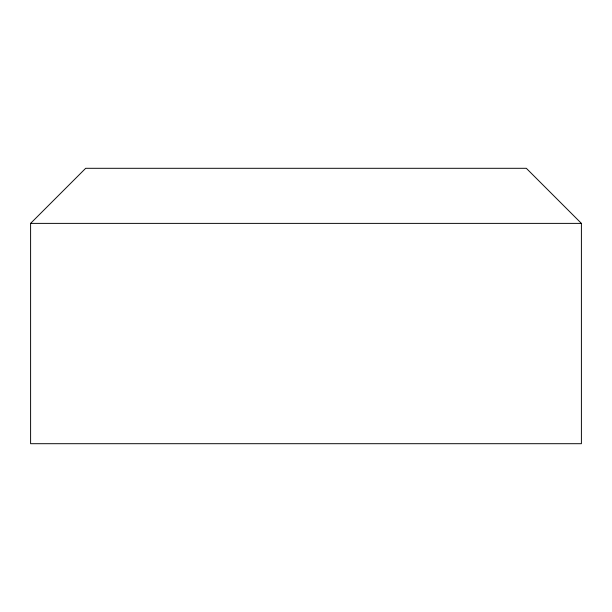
<?xml version="1.0" encoding="UTF-8"?>
<svg xmlns="http://www.w3.org/2000/svg" width="612" height="612" viewBox="0 0 612 612"><rect width="100%" height="100%" fill="white"/><g stroke="black" fill="none" stroke-linecap="round" stroke-linejoin="round"><path stroke-width="0.92" d="M30.6 223.38L85.68 168.3L526.32 168.3L581.4 223.38L581.4 443.7L30.6 443.7L30.6 223.38L581.4 223.38"/></g></svg>
